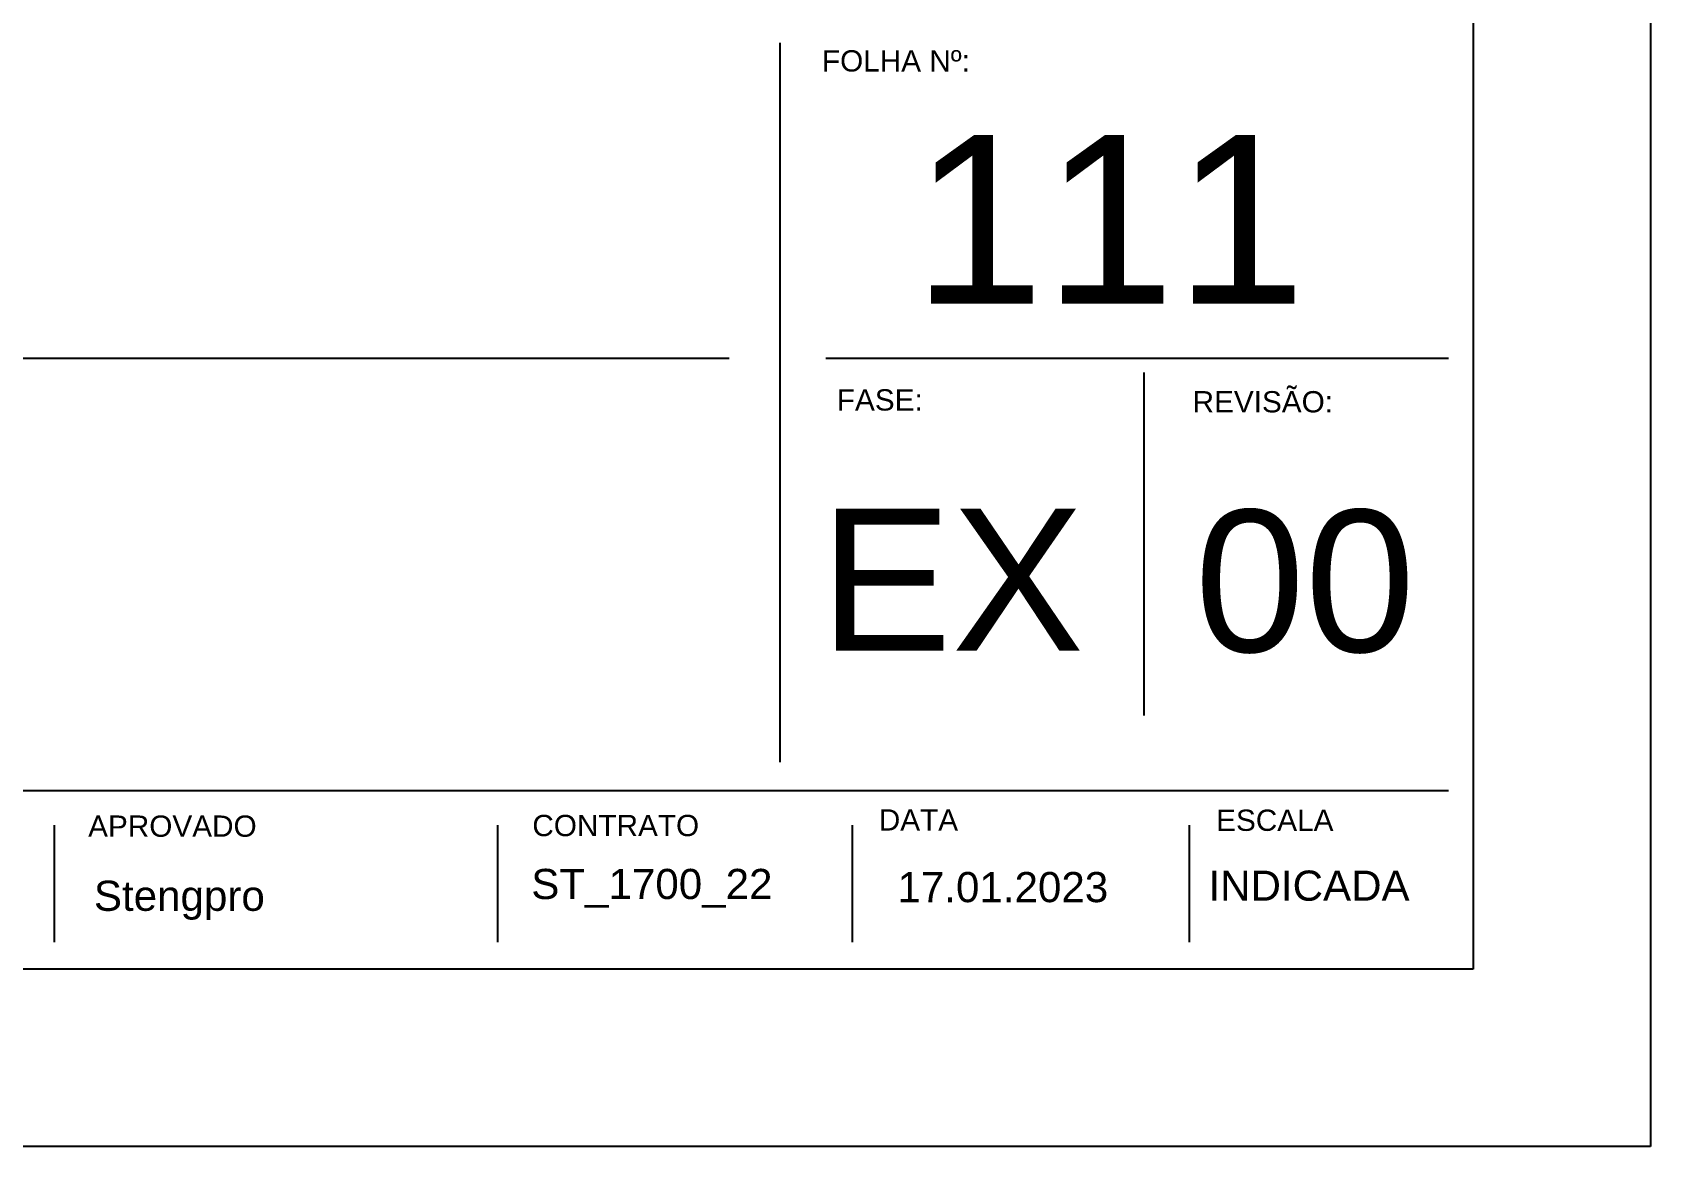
# Model space of a CAD drawing. Extents: x 0 to 119, y 0 to 84.
# Drawn here: x 109.78 to 118.9, y 0 to 6.28 of the extents above; entities that cross this region are included whole.
import ezdxf

# ---------------------------------------------------------------- set-up
doc = ezdxf.new("R2010")
doc.units = 0
doc.header["$MEASUREMENT"] = 0
for name, color, linetype in [('1', 1, 'CONTINUOUS'), ('2', 2, 'CONTINUOUS'), ('5', 5, 'CONTINUOUS'), ('7', 7, 'CONTINUOUS')]:
    doc.layers.add(name, color=color, linetype=linetype)
doc.styles.add('TQS_ARIAL', font='arial.ttf')

msp = doc.modelspace()

# ---------------------------------------------------------------- linework, layer by layer
at = {"layer": '1', "linetype": 'Continuous'}
for p, q in [((113.990016, 6.223997), (113.990016, 2.168053)), ((100.540062, 4.446381), (113.704552, 4.446381)), ((114.249798, 4.446381), (117.760062, 4.446381)), ((116.045102, 2.43135), (116.045102, 4.364089)), ((117.760062, 2.006956), (100.540062, 2.006956)), ((109.900062, 1.152796), (109.900062, 1.813041)), ((112.400062, 1.152796), (112.400062, 1.813041)), ((114.400062, 1.152796), (114.400062, 1.813041)), ((116.300062, 1.152796), (116.300062, 1.813041)), ((116.300062, 1.152796), (116.300062, 1.813041))]:
    msp.add_line(p, q, dxfattribs=at)
msp.add_lwpolyline([(63.400062, 84.099942), (81.900062, 84.099942), (81.900062, 83.099942), (81.900062, 84.099942), (100.400062, 84.099942), (100.400062, 83.099942), (100.400062, 84.099942), (118.900062, 84.099942), (118.900062, 59.399942), (117.900062, 59.399942), (118.900062, 59.399942), (118.900062, 29.699942), (117.900062, 29.699942), (118.900062, 29.699942), (118.900062, -0.000058), (100.400062, -0.000058), (100.400062, 0.999942), (100.400062, -0.000058), (81.900062, -0.000058), (81.900062, 0.999942), (81.900062, -0.000058), (63.400062, -0.000058)], dxfattribs=at)
at = {"layer": '7', "linetype": 'Continuous'}
for p, q in [((117.900062, 83.099942), (117.900062, 0.999942)), ((117.900062, 0.999942), (2.500062, 0.999942))]:
    msp.add_line(p, q, dxfattribs=at)

# ---------------------------------------------------------------- texts
at = {"layer": '2', "linetype": 'Continuous', "style": 'TQS_ARIAL'}
for s, p in [('FOLHA Nº:', (114.227329, 6.062009)), ('REVISÃO:', (116.317354, 4.139811)), ('FASE:', (114.311278, 4.150305)), ('APROVADO', (110.089769, 1.747047)), ('CONTRATO', (112.594422, 1.750648)), ('DATA', (114.547976, 1.782184)), ('ESCALA', (116.450208, 1.780345)), ('ESCALA', (116.450208, 1.780345))]:
    msp.add_text(s, height=0.12, dxfattribs=at).set_placement(p)
at = {"layer": '5', "linetype": 'Continuous', "style": 'TQS_ARIAL'}
for s, height, p in [('111', 0.95, (114.741688, 4.753924)), ('EX', 0.8, (114.214181, 2.796191)), ('00', 0.8, (116.329163, 2.789693)), ('ST_1700_22', 0.17, (112.588438, 1.395929)), ('INDICADA', 0.17, (116.40649, 1.386511)), ('Stengpro', 0.17, (110.122199, 1.329402)), ('17.01.2023', 0.17, (114.653139, 1.378322))]:
    msp.add_text(s, height=height, dxfattribs=at).set_placement(p)

doc.saveas('drawing.dxf')
